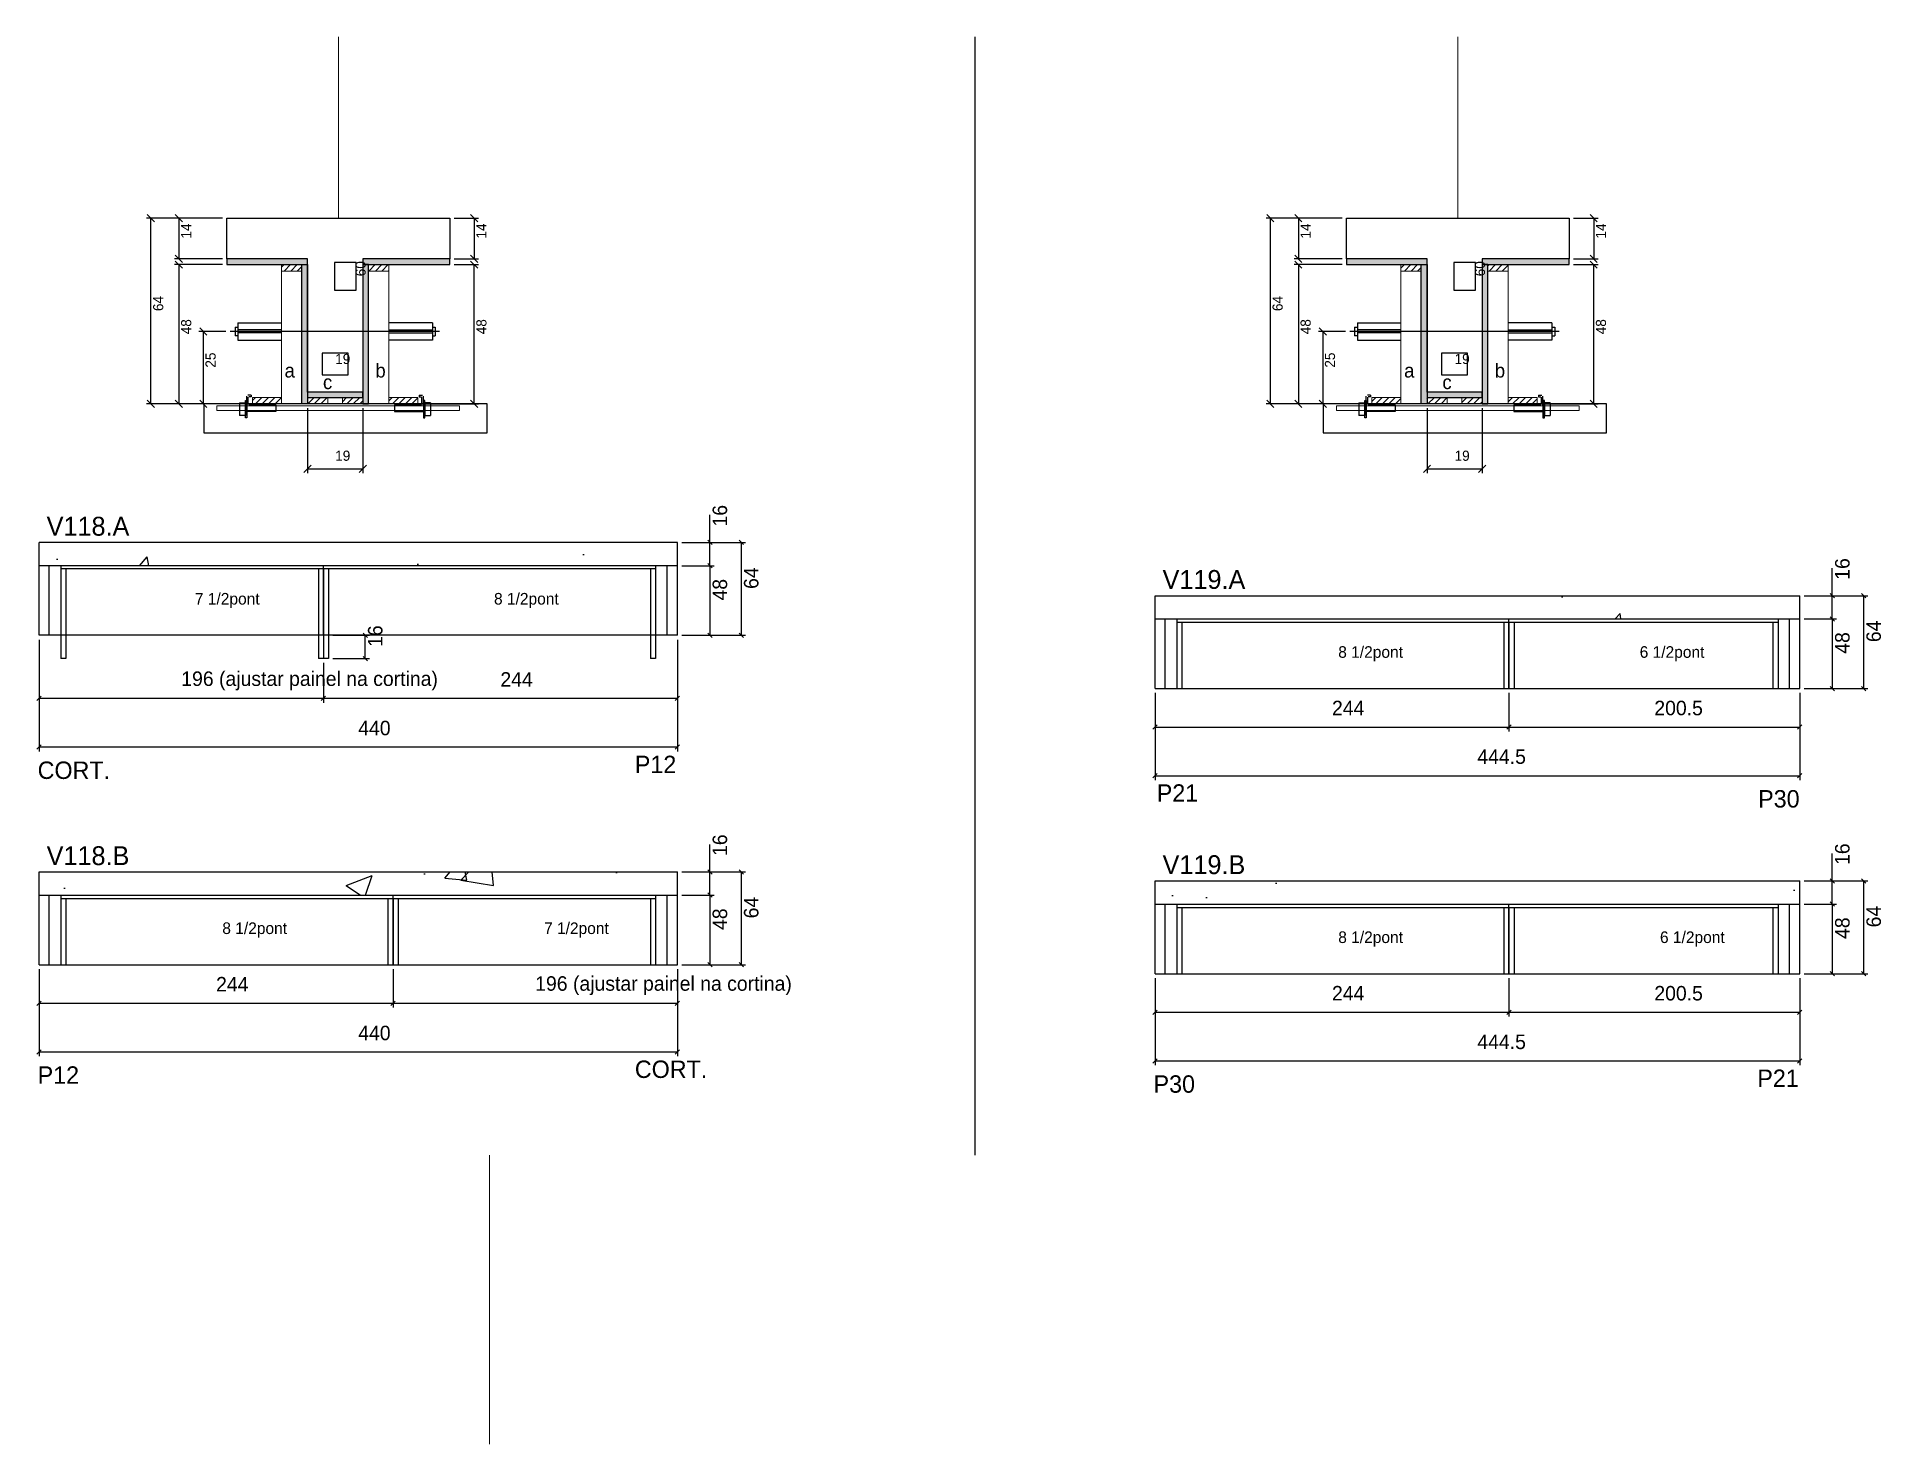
# Model space of a CAD drawing. Header units: metres. Extents: x 4868 to 6140, y 12506 to 13476.
import ezdxf

# ---------------------------------------------------------------- set-up
doc = ezdxf.new("R2010")
doc.units = ezdxf.units.M
for name, color, linetype in [('5', 7, 'Continuous'), ('barrote', 7, 'Continuous'), ('CONCRETO', 7, 'Continuous'), ('COTA', 7, 'Continuous'), ('Cota Seção (2x)', 7, 'Continuous'), ('detalhes', 7, 'Continuous'), ('Hachura', 7, 'Continuous'), ('Madeira', 7, 'Continuous'), ('Painéis', 7, 'Continuous'), ('presilha', 7, 'Continuous'), ('SARR_2.2x7', 7, 'Continuous'), ('SARR_3.5x7', 7, 'Continuous'), ('SARRAFO DE PRESSAO', 7, 'Continuous'), ('SCO-___-LAJ', 7, 'Continuous'), ('TENSOR', 7, 'Continuous'), ('texto', 7, 'Continuous'), ('Texto Seção', 7, 'Continuous')]:
    doc.layers.add(name, color=color, linetype=linetype)

msp = doc.modelspace()

# ---------------------------------------------------------------- hatches: boundary and pattern name
at = {"layer": 'COTA'}
h = msp.add_hatch(dxfattribs=at)
h.set_pattern_fill('AR-CONC')
h.paths.add_polyline_path([(5310, 13127.2), (5310, 13111.2), (4870, 13111.2), (4870, 13127.2), (5310, 13127.2)])
h = msp.add_hatch(dxfattribs=at)
h.set_pattern_fill('AR-CONC')
h.paths.add_polyline_path([(6083.8, 13090.5), (6083.8, 13074.5), (5639.3, 13074.5), (5639.3, 13090.5), (6083.8, 13090.5)])
h = msp.add_hatch(dxfattribs=at)
h.set_pattern_fill('AR-CONC')
h.paths.add_polyline_path([(4870, 12900.1), (4870, 12884.1), (5310, 12884.1), (5310, 12900.1), (4870, 12900.1)])
h = msp.add_hatch(dxfattribs=at)
h.set_pattern_fill('AR-CONC')
h.paths.add_polyline_path([(6083.8, 12877.9), (6083.8, 12893.9), (5639.3, 12893.9), (5639.3, 12877.9), (6083.8, 12877.9)])
at = {"layer": 'Hachura'}
h = msp.add_hatch(color=7, dxfattribs=at)
h.dxf.hatch_style = 1
h.paths.add_polyline_path([(5055.1, 13318.7), (5055.1, 13322.7), (4999.5, 13322.7), (4999.5, 13318.7), (5055.1, 13318.7)])
h = msp.add_hatch(dxfattribs=at)
h.set_pattern_fill('ANSI31')
h.paths.add_polyline_path([(5051.1, 13314.3), (5051.1, 13318.7), (5037.1, 13318.7), (5037.1, 13314.3), (5051.1, 13314.3)])
h = msp.add_hatch(color=7, dxfattribs=at)
h.dxf.hatch_style = 1
h.paths.add_polyline_path([(5051.1, 13322.7), (5055.1, 13322.7), (5055.1, 13222.7), (5051.1, 13222.7), (5051.1, 13322.7)])
h = msp.add_hatch(color=7, dxfattribs=at)
h.dxf.hatch_style = 1
h.paths.add_polyline_path([(5097.1, 13322.7), (5093.1, 13322.7), (5093.1, 13222.7), (5097.1, 13222.7), (5097.1, 13322.7)])
h = msp.add_hatch(color=7, dxfattribs=at)
h.dxf.hatch_style = 1
h.paths.add_polyline_path([(5153.1, 13318.7), (5153.1, 13322.7), (5093.1, 13322.7), (5093.1, 13318.7), (5153.1, 13318.7)])
h = msp.add_hatch(dxfattribs=at)
h.set_pattern_fill('ANSI31')
h.paths.add_polyline_path([(5097.1, 13314.3), (5097.1, 13318.7), (5111.1, 13318.7), (5111.1, 13314.3), (5097.1, 13314.3)])
h = msp.add_hatch(color=7, dxfattribs=at)
h.dxf.hatch_style = 1
h.paths.add_polyline_path([(5826.8, 13318.7), (5826.8, 13322.7), (5771.2, 13322.7), (5771.2, 13318.7), (5826.8, 13318.7)])
h = msp.add_hatch(dxfattribs=at)
h.set_pattern_fill('ANSI31')
h.paths.add_polyline_path([(5822.8, 13314.3), (5822.8, 13318.7), (5808.8, 13318.7), (5808.8, 13314.3), (5822.8, 13314.3)])
h = msp.add_hatch(color=7, dxfattribs=at)
h.dxf.hatch_style = 1
h.paths.add_polyline_path([(5822.8, 13322.7), (5826.8, 13322.7), (5826.8, 13222.7), (5822.8, 13222.7), (5822.8, 13322.7)])
h = msp.add_hatch(color=7, dxfattribs=at)
h.dxf.hatch_style = 1
h.paths.add_polyline_path([(5868.8, 13322.7), (5864.8, 13322.7), (5864.8, 13222.7), (5868.8, 13222.7), (5868.8, 13322.7)])
h = msp.add_hatch(color=7, dxfattribs=at)
h.dxf.hatch_style = 1
h.paths.add_polyline_path([(5924.8, 13318.7), (5924.8, 13322.7), (5864.8, 13322.7), (5864.8, 13318.7), (5924.8, 13318.7)])
h = msp.add_hatch(dxfattribs=at)
h.set_pattern_fill('ANSI31')
h.paths.add_polyline_path([(5868.8, 13314.3), (5868.8, 13318.7), (5882.8, 13318.7), (5882.8, 13314.3), (5868.8, 13314.3)])
h = msp.add_hatch(dxfattribs=at)
h.set_pattern_fill('ANSI31')
h.paths.add_polyline_path([(5017.1, 13222.7), (5017.1, 13227.1), (5037.1, 13227.1), (5037.1, 13222.7), (5017.1, 13222.7)])
h = msp.add_hatch(color=7, dxfattribs=at)
h.dxf.hatch_style = 1
h.paths.add_polyline_path([(5093.1, 13227.1), (5093.1, 13230.7), (5055.1, 13230.7), (5055.1, 13227.1), (5093.1, 13227.1)])
h = msp.add_hatch(dxfattribs=at)
h.set_pattern_fill('ANSI31')
h.paths.add_polyline_path([(5055.1, 13222.7), (5055.1, 13227.1), (5069.1, 13227.1), (5069.1, 13222.7), (5055.1, 13222.7)])
h = msp.add_hatch(dxfattribs=at)
h.set_pattern_fill('ANSI31')
h.paths.add_polyline_path([(5093.1, 13222.7), (5093.1, 13227.1), (5079.1, 13227.1), (5079.1, 13222.7), (5093.1, 13222.7)])
h = msp.add_hatch(dxfattribs=at)
h.set_pattern_fill('ANSI31')
h.paths.add_polyline_path([(5131.1, 13222.7), (5131.1, 13227.1), (5111.1, 13227.1), (5111.1, 13222.7), (5131.1, 13222.7)])
h = msp.add_hatch(dxfattribs=at)
h.set_pattern_fill('ANSI31')
h.paths.add_polyline_path([(5788.8, 13222.7), (5788.8, 13227.1), (5808.8, 13227.1), (5808.8, 13222.7), (5788.8, 13222.7)])
h = msp.add_hatch(color=7, dxfattribs=at)
h.dxf.hatch_style = 1
h.paths.add_polyline_path([(5864.8, 13227.1), (5864.8, 13230.7), (5826.8, 13230.7), (5826.8, 13227.1), (5864.8, 13227.1)])
h = msp.add_hatch(dxfattribs=at)
h.set_pattern_fill('ANSI31')
h.paths.add_polyline_path([(5826.8, 13222.7), (5826.8, 13227.1), (5840.8, 13227.1), (5840.8, 13222.7), (5826.8, 13222.7)])
h = msp.add_hatch(dxfattribs=at)
h.set_pattern_fill('ANSI31')
h.paths.add_polyline_path([(5864.8, 13222.7), (5864.8, 13227.1), (5850.8, 13227.1), (5850.8, 13222.7), (5864.8, 13222.7)])
h = msp.add_hatch(dxfattribs=at)
h.set_pattern_fill('ANSI31')
h.paths.add_polyline_path([(5902.8, 13222.7), (5902.8, 13227.1), (5882.8, 13227.1), (5882.8, 13222.7), (5902.8, 13222.7)])

# ---------------------------------------------------------------- linework, layer by layer
at = {"color": 7, "lineweight": 25}
for p, q in [((5005.1, 13275.7), (5005.1, 13269.7)), ((5005.1, 13275.7), (5007.1, 13275.7)), ((5007.1, 13278.7), (5007.1, 13266.7)), ((5007.1, 13278.7), (5037.1, 13278.7)), ((5037.1, 13273.7), (5007.1, 13273.7)), ((5141.1, 13278.7), (5111.1, 13278.7)), ((5111.1, 13273.7), (5141.1, 13273.7)), ((5141.1, 13278.7), (5141.1, 13266.7)), ((5141.1, 13275.7), (5143.1, 13275.7)), ((5143.1, 13275.7), (5143.1, 13269.7)), ((5776.8, 13275.7), (5776.8, 13269.7)), ((5776.8, 13275.7), (5778.8, 13275.7)), ((5778.8, 13278.7), (5778.8, 13266.7)), ((5778.8, 13278.7), (5808.8, 13278.7)), ((5808.8, 13273.7), (5778.8, 13273.7)), ((5912.8, 13278.7), (5882.8, 13278.7)), ((5882.8, 13273.7), (5912.8, 13273.7)), ((5912.8, 13278.7), (5912.8, 13266.7)), ((5912.8, 13275.7), (5914.8, 13275.7)), ((5914.8, 13275.7), (5914.8, 13269.7)), ((5007.1, 13269.7), (5005.1, 13269.7)), ((5037.1, 13271.7), (5007.1, 13271.7)), ((5007.1, 13266.7), (5037.1, 13266.7)), ((5111.1, 13271.7), (5141.1, 13271.7)), ((5141.1, 13266.7), (5111.1, 13266.7)), ((5141.1, 13269.7), (5143.1, 13269.7)), ((5778.8, 13269.7), (5776.8, 13269.7)), ((5808.8, 13271.7), (5778.8, 13271.7)), ((5778.8, 13266.7), (5808.8, 13266.7)), ((5882.8, 13271.7), (5912.8, 13271.7)), ((5912.8, 13266.7), (5882.8, 13266.7)), ((5912.8, 13269.7), (5914.8, 13269.7))]:
    msp.add_line(p, q, dxfattribs=at)
at = {"layer": 'barrote', "color": 251, "lineweight": 25}
for points in [[(4983.6, 13202.7), (5178.8, 13202.7), (5178.8, 13222.7), (4983.6, 13222.7)], [(5755.3, 13202.7), (5950.5, 13202.7), (5950.5, 13222.7), (5755.3, 13222.7)]]:
    msp.add_lwpolyline(points, close=True, dxfattribs=at)
at = {"layer": 'CONCRETO', "color": 251, "lineweight": 25}
for points in [[(4999.5, 13322.7), (4999.5, 13350.7), (5153.1, 13350.7), (5153.1, 13322.7), (5093.1, 13322.7), (5093.1, 13230.7), (5055.1, 13230.7), (5055.1, 13322.7)], [(5771.2, 13322.7), (5771.2, 13350.7), (5924.8, 13350.7), (5924.8, 13322.7), (5864.8, 13322.7), (5864.8, 13230.7), (5826.8, 13230.7), (5826.8, 13322.7)]]:
    msp.add_lwpolyline(points, close=True, dxfattribs=at)
at = {"layer": 'COTA', "color": 241, "lineweight": 25}
for p, q in [((5515, 13475.7), (5515, 12704.9)), ((5310, 13127.2), (4870, 13127.2)), ((4870, 13111.2), (4870, 13127.2)), ((5310, 13111.2), (5310, 13127.2)), ((5639.3, 13090.5), (6083.8, 13090.5)), ((5639.3, 13074.5), (5639.3, 13090.5)), ((6083.8, 13074.5), (6083.8, 13090.5)), ((4870, 12900.1), (5310, 12900.1)), ((4870, 12884.1), (4870, 12900.1)), ((5310, 12884.1), (5310, 12900.1)), ((5639.3, 12893.9), (6083.8, 12893.9)), ((5639.3, 12877.9), (5639.3, 12893.9)), ((6083.8, 12877.9), (6083.8, 12893.9))]:
    msp.add_line(p, q, dxfattribs=at)
at = {"layer": 'COTA', "color": 4, "lineweight": 25}
for p, q in [((4996.5, 13350.7), (4944.1, 13350.7)), ((4947.1, 13222.7), (4947.1, 13350.7)), ((4996.5, 13350.7), (4963.4, 13350.7)), ((4966.4, 13350.7), (4966.4, 13322.7)), ((5156.1, 13350.7), (5172.9, 13350.7)), ((5169.9, 13350.7), (5169.9, 13322.7)), ((5768.2, 13350.7), (5715.8, 13350.7)), ((5718.8, 13222.7), (5718.8, 13350.7)), ((5768.2, 13350.7), (5735.1, 13350.7)), ((5738.1, 13350.7), (5738.1, 13322.7)), ((5927.8, 13350.7), (5944.7, 13350.7)), ((5941.7, 13350.7), (5941.7, 13322.7)), ((4996.5, 13322.7), (4963.4, 13322.7)), ((4996.5, 13318.7), (4963.4, 13318.7)), ((4966.4, 13318.7), (4966.4, 13222.7)), ((5156.1, 13322.7), (5172.9, 13322.7)), ((5156.1, 13318.7), (5172.9, 13318.7)), ((5169.9, 13222.7), (5169.9, 13318.7)), ((5768.2, 13322.7), (5735.1, 13322.7)), ((5768.2, 13318.7), (5735.1, 13318.7)), ((5738.1, 13318.7), (5738.1, 13222.7)), ((5927.8, 13322.7), (5944.7, 13322.7)), ((5927.8, 13318.7), (5944.7, 13318.7)), ((5941.7, 13222.7), (5941.7, 13318.7)), ((4998.8, 13272.7), (4980.2, 13272.7)), ((4983.2, 13272.7), (4983.2, 13222.7)), ((5770.5, 13272.7), (5751.9, 13272.7)), ((5754.9, 13272.7), (5754.9, 13222.7)), ((5018.5, 13222.7), (4944.1, 13222.7)), ((5018.5, 13222.7), (4963.4, 13222.7)), ((4998.8, 13222.7), (4980.2, 13222.7)), ((5129.7, 13222.7), (5172.9, 13222.7)), ((5790.2, 13222.7), (5715.8, 13222.7)), ((5790.2, 13222.7), (5735.1, 13222.7)), ((5770.5, 13222.7), (5751.9, 13222.7)), ((5901.4, 13222.7), (5944.7, 13222.7)), ((5055.1, 13219.7), (5055.1, 13175)), ((5093.1, 13219.7), (5093.1, 13175)), ((5826.8, 13219.7), (5826.8, 13175)), ((5864.8, 13219.7), (5864.8, 13175)), ((5055.1, 13178), (5093.1, 13178)), ((5826.8, 13178), (5864.8, 13178)), ((5332.4, 13127.2), (5332.4, 13146.2)), ((5313, 13127.2), (5335.4, 13127.2)), ((5313, 13127.2), (5357, 13127.2)), ((5332.4, 13111.2), (5332.4, 13127.2)), ((5354, 13127.2), (5354, 13063.2)), ((5313, 13111.2), (5335.4, 13111.2)), ((5313, 13111.2), (5335.4, 13111.2)), ((5332.4, 13111.2), (5332.4, 13063.2)), ((6106.2, 13090.5), (6106.2, 13109.5)), ((6086.8, 13090.5), (6109.2, 13090.5)), ((6086.8, 13090.5), (6130.8, 13090.5)), ((6106.2, 13074.5), (6106.2, 13090.5)), ((6127.8, 13090.5), (6127.8, 13026.5)), ((6086.8, 13074.5), (6109.2, 13074.5)), ((6086.8, 13074.5), (6109.2, 13074.5)), ((6106.2, 13074.5), (6106.2, 13026.5)), ((4870, 13060.2), (4870, 13016.7)), ((4870, 13060.2), (4870, 12983.2)), ((5072.5, 13063.2), (5097.8, 13063.2)), ((5094.8, 13047.2), (5094.8, 13063.2)), ((5310, 13060.2), (5310, 13016.7)), ((5310, 13060.2), (5310, 12983.2)), ((5313, 13063.2), (5335.4, 13063.2)), ((5313, 13063.2), (5357, 13063.2)), ((5072.5, 13047.2), (5097.8, 13047.2)), ((5066, 13044.2), (5066, 13016.7)), ((5066, 13044.2), (5066, 13016.7)), ((5066, 13019.7), (4870, 13019.7)), ((5310, 13019.7), (5066, 13019.7)), ((5639.3, 13023.5), (5639.3, 12997)), ((5639.3, 13023.5), (5639.3, 12963.4)), ((5883.3, 13023.5), (5883.3, 12997)), ((5883.3, 13023.5), (5883.3, 12997)), ((6083.8, 13023.5), (6083.8, 12997)), ((6083.8, 13023.5), (6083.8, 12963.4)), ((6086.8, 13026.5), (6109.2, 13026.5)), ((6086.8, 13026.5), (6130.8, 13026.5)), ((5639.3, 13000), (5883.3, 13000)), ((5883.3, 13000), (6083.8, 13000)), ((5310, 12986.2), (4870, 12986.2)), ((5639.3, 12966.4), (6083.8, 12966.4)), ((5332.4, 12900.1), (5332.4, 12919.1)), ((6106.2, 12893.9), (6106.2, 12912.9)), ((5313, 12900.1), (5335.4, 12900.1)), ((5313, 12900.1), (5357, 12900.1)), ((5332.4, 12884.1), (5332.4, 12900.1)), ((5354, 12900.1), (5354, 12836.1)), ((6086.8, 12893.9), (6109.2, 12893.9)), ((6086.8, 12893.9), (6130.8, 12893.9)), ((6106.2, 12877.9), (6106.2, 12893.9)), ((6127.8, 12893.9), (6127.8, 12829.9)), ((5313, 12884.1), (5335.4, 12884.1)), ((5313, 12884.1), (5335.4, 12884.1)), ((5332.4, 12884.1), (5332.4, 12836.1)), ((6086.8, 12877.9), (6109.2, 12877.9)), ((6086.8, 12877.9), (6109.2, 12877.9)), ((6106.2, 12877.9), (6106.2, 12829.9)), ((4870, 12833.1), (4870, 12806.6)), ((4870, 12833.1), (4870, 12773)), ((5114, 12833.1), (5114, 12806.6)), ((5114, 12833.1), (5114, 12806.6)), ((5310, 12833.1), (5310, 12806.6)), ((5310, 12833.1), (5310, 12773)), ((5313, 12836.1), (5335.4, 12836.1)), ((5313, 12836.1), (5357, 12836.1)), ((6086.8, 12829.9), (6109.2, 12829.9)), ((6086.8, 12829.9), (6130.8, 12829.9)), ((5639.3, 12826.9), (5639.3, 12800.4)), ((5639.3, 12826.9), (5639.3, 12766.8)), ((5883.3, 12826.9), (5883.3, 12800.4)), ((5883.3, 12826.9), (5883.3, 12800.4)), ((6083.8, 12826.9), (6083.8, 12800.4)), ((6083.8, 12826.9), (6083.8, 12766.8)), ((4870, 12809.6), (5114, 12809.6)), ((5114, 12809.6), (5310, 12809.6)), ((5639.3, 12803.4), (5883.3, 12803.4)), ((5883.3, 12803.4), (6083.8, 12803.4)), ((4870, 12776), (5310, 12776)), ((5639.3, 12769.8), (6083.8, 12769.8))]:
    msp.add_line(p, q, dxfattribs=at)
at = {"layer": 'COTA', "color": 0, "lineweight": 25}
for p, q in [((5333.9, 13125.7), (5330.9, 13128.7)), ((5355.5, 13125.7), (5352.5, 13128.7)), ((5333.9, 13109.7), (5330.9, 13112.7)), ((5330.9, 13112.7), (5333.9, 13109.7)), ((6107.7, 13089), (6104.7, 13092)), ((6129.3, 13089), (6126.3, 13092)), ((6107.7, 13073), (6104.7, 13076)), ((6104.7, 13076), (6107.7, 13073)), ((5096.3, 13061.7), (5093.3, 13064.7)), ((5330.9, 13064.7), (5333.9, 13061.7)), ((5352.5, 13064.7), (5355.5, 13061.7)), ((5093.3, 13048.7), (5096.3, 13045.7)), ((4871.5, 13021.2), (4868.5, 13018.2)), ((5067.5, 13021.2), (5064.5, 13018.2)), ((5064.5, 13018.2), (5067.5, 13021.2)), ((5308.5, 13018.2), (5311.5, 13021.2)), ((6104.7, 13028), (6107.7, 13025)), ((6126.3, 13028), (6129.3, 13025)), ((5640.8, 13001.5), (5637.8, 12998.5)), ((5881.8, 12998.5), (5884.8, 13001.5)), ((5884.8, 13001.5), (5881.8, 12998.5)), ((6082.3, 12998.5), (6085.3, 13001.5)), ((4871.5, 12987.7), (4868.5, 12984.7)), ((5308.5, 12984.7), (5311.5, 12987.7)), ((5640.8, 12967.9), (5637.8, 12964.9)), ((6082.3, 12964.9), (6085.3, 12967.9)), ((5333.9, 12898.6), (5330.9, 12901.6)), ((5355.5, 12898.6), (5352.5, 12901.6)), ((6107.7, 12892.4), (6104.7, 12895.4)), ((6129.3, 12892.4), (6126.3, 12895.4)), ((5333.9, 12882.6), (5330.9, 12885.6)), ((5330.9, 12885.6), (5333.9, 12882.6)), ((6107.7, 12876.4), (6104.7, 12879.4)), ((6104.7, 12879.4), (6107.7, 12876.4)), ((5330.9, 12837.6), (5333.9, 12834.6)), ((5352.5, 12837.6), (5355.5, 12834.6)), ((6104.7, 12831.4), (6107.7, 12828.4)), ((6126.3, 12831.4), (6129.3, 12828.4)), ((4871.5, 12811.1), (4868.5, 12808.1)), ((5112.5, 12808.1), (5115.5, 12811.1)), ((5115.5, 12811.1), (5112.5, 12808.1)), ((5308.5, 12808.1), (5311.5, 12811.1)), ((5640.8, 12804.9), (5637.8, 12801.9)), ((5881.8, 12801.9), (5884.8, 12804.9)), ((5884.8, 12804.9), (5881.8, 12801.9)), ((6082.3, 12801.9), (6085.3, 12804.9)), ((4871.5, 12777.5), (4868.5, 12774.5)), ((5308.5, 12774.5), (5311.5, 12777.5)), ((5640.8, 12771.3), (5637.8, 12768.3)), ((6082.3, 12768.3), (6085.3, 12771.3))]:
    msp.add_line(p, q, dxfattribs=at)
for points in [[(4949.6, 13348.2), (4944.6, 13353.2)], [(4968.9, 13348.2), (4963.9, 13353.2)], [(5172.4, 13348.2), (5167.4, 13353.2)], [(5721.3, 13348.2), (5716.3, 13353.2)], [(5740.6, 13348.2), (5735.6, 13353.2)], [(5944.2, 13348.2), (5939.2, 13353.2)], [(4963.9, 13325.2), (4968.9, 13320.2)], [(5167.4, 13325.2), (5172.4, 13320.2)], [(5735.6, 13325.2), (5740.6, 13320.2)], [(5939.2, 13325.2), (5944.2, 13320.2)], [(4968.9, 13316.2), (4963.9, 13321.2)], [(5172.4, 13316.2), (5167.4, 13321.2)], [(5740.6, 13316.2), (5735.6, 13321.2)], [(5944.2, 13316.2), (5939.2, 13321.2)], [(4985.7, 13270.2), (4980.7, 13275.2)], [(5757.4, 13270.2), (5752.4, 13275.2)], [(4944.6, 13225.2), (4949.6, 13220.2)], [(4963.9, 13225.2), (4968.9, 13220.2)], [(4980.7, 13225.2), (4985.7, 13220.2)], [(5167.4, 13225.2), (5172.4, 13220.2)], [(5716.3, 13225.2), (5721.3, 13220.2)], [(5735.6, 13225.2), (5740.6, 13220.2)], [(5752.4, 13225.2), (5757.4, 13220.2)], [(5939.2, 13225.2), (5944.2, 13220.2)], [(5057.6, 13180.5), (5052.6, 13175.5)], [(5090.6, 13175.5), (5095.6, 13180.5)], [(5829.3, 13180.5), (5824.3, 13175.5)], [(5862.3, 13175.5), (5867.3, 13180.5)]]:
    msp.add_lwpolyline(points, dxfattribs=at)
at = {"layer": 'Cota Seção (2x)', "color": 180, "lineweight": 25}
for p, q in [((5088.6, 13320.2), (5073.6, 13320.2)), ((5073.6, 13320.2), (5073.6, 13301.2)), ((5088.6, 13301.2), (5088.6, 13320.2)), ((5860.3, 13320.2), (5845.3, 13320.2)), ((5845.3, 13320.2), (5845.3, 13301.2)), ((5860.3, 13301.2), (5860.3, 13320.2)), ((5073.6, 13301.2), (5088.6, 13301.2)), ((5845.3, 13301.2), (5860.3, 13301.2)), ((5083.1, 13257.7), (5065.1, 13257.7)), ((5065.1, 13257.7), (5065.1, 13242.7)), ((5083.1, 13242.7), (5083.1, 13257.7)), ((5854.8, 13257.7), (5836.8, 13257.7)), ((5836.8, 13257.7), (5836.8, 13242.7)), ((5854.8, 13242.7), (5854.8, 13257.7)), ((5065.1, 13242.7), (5083.1, 13242.7)), ((5836.8, 13242.7), (5854.8, 13242.7))]:
    msp.add_line(p, q, dxfattribs=at)
at = {"layer": 'Madeira', "color": 126, "lineweight": 18}
for points in [[(5051.1, 13314.3), (5051.1, 13318.7), (5037.1, 13318.7), (5037.1, 13314.3)], [(5051.1, 13318.7), (5037.1, 13318.7), (5037.1, 13222.7), (5051.1, 13222.7)], [(5097.1, 13314.3), (5097.1, 13318.7), (5111.1, 13318.7), (5111.1, 13314.3)], [(5097.1, 13318.7), (5111.1, 13318.7), (5111.1, 13222.7), (5097.1, 13222.7)], [(5822.8, 13314.3), (5822.8, 13318.7), (5808.8, 13318.7), (5808.8, 13314.3)], [(5822.8, 13318.7), (5808.8, 13318.7), (5808.8, 13222.7), (5822.8, 13222.7)], [(5868.8, 13314.3), (5868.8, 13318.7), (5882.8, 13318.7), (5882.8, 13314.3)], [(5868.8, 13318.7), (5882.8, 13318.7), (5882.8, 13222.7), (5868.8, 13222.7)], [(5017.1, 13222.7), (5017.1, 13227.1), (5037.1, 13227.1), (5037.1, 13222.7)], [(5055.1, 13222.7), (5055.1, 13227.1), (5069.1, 13227.1), (5069.1, 13222.7)], [(5093.1, 13222.7), (5093.1, 13227.1), (5079.1, 13227.1), (5079.1, 13222.7)], [(5131.1, 13222.7), (5131.1, 13227.1), (5111.1, 13227.1), (5111.1, 13222.7)], [(5788.8, 13222.7), (5788.8, 13227.1), (5808.8, 13227.1), (5808.8, 13222.7)], [(5826.8, 13222.7), (5826.8, 13227.1), (5840.8, 13227.1), (5840.8, 13222.7)], [(5864.8, 13222.7), (5864.8, 13227.1), (5850.8, 13227.1), (5850.8, 13222.7)], [(5902.8, 13222.7), (5902.8, 13227.1), (5882.8, 13227.1), (5882.8, 13222.7)]]:
    msp.add_lwpolyline(points, close=True, dxfattribs=at)
at = {"layer": 'Painéis', "color": 200, "lineweight": 25}
for p, q in [((5310, 13111.2), (4870, 13111.2)), ((4870, 13063.2), (4870, 13111.2)), ((5066, 13063.2), (5066, 13111.2)), ((5310, 13063.2), (5310, 13111.2)), ((5639.3, 13074.5), (6083.8, 13074.5)), ((5639.3, 13026.5), (5639.3, 13074.5)), ((5883.3, 13026.5), (5883.3, 13074.5)), ((6083.8, 13026.5), (6083.8, 13074.5)), ((5310, 13063.2), (4870, 13063.2)), ((5639.3, 13026.5), (6083.8, 13026.5)), ((4870, 12884.1), (5310, 12884.1)), ((4870, 12836.1), (4870, 12884.1)), ((5114, 12836.1), (5114, 12884.1)), ((5310, 12836.1), (5310, 12884.1)), ((5639.3, 12877.9), (6083.8, 12877.9)), ((5639.3, 12829.9), (5639.3, 12877.9)), ((5883.3, 12829.9), (5883.3, 12877.9)), ((6083.8, 12829.9), (6083.8, 12877.9)), ((4870, 12836.1), (5310, 12836.1)), ((5639.3, 12829.9), (6083.8, 12829.9))]:
    msp.add_line(p, q, dxfattribs=at)
for points in [[(5055.1, 13318.7), (5055.1, 13322.7), (4999.5, 13322.7), (4999.5, 13318.7)], [(5051.1, 13318.7), (5055.1, 13318.7), (5055.1, 13222.7), (5051.1, 13222.7)], [(5153.1, 13318.7), (5153.1, 13322.7), (5093.1, 13322.7), (5093.1, 13318.7)], [(5097.1, 13318.7), (5093.1, 13318.7), (5093.1, 13222.7), (5097.1, 13222.7)], [(5826.8, 13318.7), (5826.8, 13322.7), (5771.2, 13322.7), (5771.2, 13318.7)], [(5822.8, 13318.7), (5826.8, 13318.7), (5826.8, 13222.7), (5822.8, 13222.7)], [(5924.8, 13318.7), (5924.8, 13322.7), (5864.8, 13322.7), (5864.8, 13318.7)], [(5868.8, 13318.7), (5864.8, 13318.7), (5864.8, 13222.7), (5868.8, 13222.7)], [(5093.1, 13227.1), (5093.1, 13230.7), (5055.1, 13230.7), (5055.1, 13227.1)], [(5864.8, 13227.1), (5864.8, 13230.7), (5826.8, 13230.7), (5826.8, 13227.1)]]:
    msp.add_lwpolyline(points, close=True, dxfattribs=at)
at = {"layer": 'presilha', "color": 1, "lineweight": 25}
for p, q in [((5008.2, 13223.4), (5012.2, 13223.4)), ((5008.2, 13223.4), (5008.2, 13214.7)), ((5012.2, 13225.1), (5013.2, 13225.1)), ((5012.2, 13213.1), (5012.2, 13225.1)), ((5012.2, 13223.4), (5012.2, 13214.7)), ((5013.2, 13221.8), (5013.2, 13228)), ((5013.2, 13225.1), (5013.2, 13213.1)), ((5016.2, 13228.7), (5014, 13228.7)), ((5014.2, 13222.4), (5014.2, 13227.4)), ((5016.2, 13227.7), (5014.6, 13227.7)), ((5016.2, 13228.7), (5016.2, 13227.7)), ((5131.9, 13228.7), (5131.9, 13227.7)), ((5131.9, 13228.7), (5134.2, 13228.7)), ((5131.9, 13227.7), (5133.6, 13227.7)), ((5133.9, 13222.4), (5133.9, 13227.4)), ((5134.9, 13221.8), (5134.9, 13228)), ((5135.9, 13225.1), (5134.9, 13225.1)), ((5134.9, 13225.1), (5134.9, 13213.1)), ((5135.9, 13213.1), (5135.9, 13225.1)), ((5139.9, 13223.4), (5135.9, 13223.4)), ((5135.9, 13223.4), (5135.9, 13214.7)), ((5139.9, 13223.4), (5139.9, 13214.7)), ((5779.9, 13223.4), (5783.9, 13223.4)), ((5779.9, 13223.4), (5779.9, 13214.7)), ((5783.9, 13225.1), (5784.9, 13225.1)), ((5783.9, 13213.1), (5783.9, 13225.1)), ((5783.9, 13223.4), (5783.9, 13214.7)), ((5784.9, 13221.8), (5784.9, 13228)), ((5784.9, 13225.1), (5784.9, 13213.1)), ((5787.9, 13228.7), (5785.7, 13228.7)), ((5785.9, 13222.4), (5785.9, 13227.4)), ((5787.9, 13227.7), (5786.3, 13227.7)), ((5787.9, 13228.7), (5787.9, 13227.7)), ((5903.7, 13228.7), (5903.7, 13227.7)), ((5903.7, 13228.7), (5905.9, 13228.7)), ((5903.7, 13227.7), (5905.3, 13227.7)), ((5905.7, 13222.4), (5905.7, 13227.4)), ((5906.7, 13221.8), (5906.7, 13228)), ((5907.7, 13225.1), (5906.7, 13225.1)), ((5906.7, 13225.1), (5906.7, 13213.1)), ((5907.7, 13213.1), (5907.7, 13225.1)), ((5911.7, 13223.4), (5907.7, 13223.4)), ((5907.7, 13223.4), (5907.7, 13214.7)), ((5911.7, 13223.4), (5911.7, 13214.7)), ((5012.2, 13214.7), (5008.2, 13214.7)), ((5013.2, 13213.1), (5012.2, 13213.1)), ((5033.2, 13217.5), (5013.2, 13217.5)), ((5033.2, 13222.1), (5014.6, 13222.1)), ((5033.2, 13222.1), (5033.2, 13217.5)), ((5114.9, 13222.1), (5114.9, 13217.5)), ((5114.9, 13222.1), (5133.6, 13222.1)), ((5114.9, 13217.5), (5134.9, 13217.5)), ((5134.9, 13213.1), (5135.9, 13213.1)), ((5135.9, 13214.7), (5139.9, 13214.7)), ((5783.9, 13214.7), (5779.9, 13214.7)), ((5784.9, 13213.1), (5783.9, 13213.1)), ((5804.9, 13217.5), (5784.9, 13217.5)), ((5804.9, 13222.1), (5786.3, 13222.1)), ((5804.9, 13222.1), (5804.9, 13217.5)), ((5886.7, 13222.1), (5886.7, 13217.5)), ((5886.7, 13222.1), (5905.3, 13222.1)), ((5886.7, 13217.5), (5906.7, 13217.5)), ((5906.7, 13213.1), (5907.7, 13213.1)), ((5907.7, 13214.7), (5911.7, 13214.7))]:
    msp.add_line(p, q, dxfattribs=at)
at = {"layer": 'SARR_2.2x7', "color": 40, "lineweight": 25}
for p, q in [((4877, 13063.2), (4877, 13111.2)), ((5066, 13109), (4885, 13109)), ((5295, 13109), (5066, 13109)), ((5303, 13063.2), (5303, 13111.2)), ((5646.3, 13026.5), (5646.3, 13074.5)), ((5654.3, 13072.3), (5883.3, 13072.3)), ((5883.3, 13072.3), (6068.8, 13072.3)), ((6076.8, 13026.5), (6076.8, 13074.5)), ((4877, 12836.1), (4877, 12884.1)), ((4885, 12881.9), (5114, 12881.9)), ((5114, 12881.9), (5295, 12881.9)), ((5303, 12836.1), (5303, 12884.1)), ((5646.3, 12829.9), (5646.3, 12877.9)), ((5654.3, 12875.7), (5883.3, 12875.7)), ((5883.3, 12875.7), (6068.8, 12875.7)), ((6076.8, 12829.9), (6076.8, 12877.9))]:
    msp.add_line(p, q, dxfattribs=at)
at = {"layer": 'SARR_3.5x7', "color": 81, "lineweight": 25}
for p, q in [((4885, 13111.2), (4885, 13047.2)), ((4888.5, 13109), (4888.5, 13047.2)), ((5062.5, 13109), (5062.5, 13047.2)), ((5066, 13109), (5066, 13047.2)), ((5069.5, 13109), (5069.5, 13047.2)), ((5291.5, 13109), (5291.5, 13047.2)), ((5295, 13111.2), (5295, 13047.2)), ((5654.3, 13074.5), (5654.3, 13026.5)), ((5657.8, 13072.3), (5657.8, 13026.5)), ((5879.8, 13072.3), (5879.8, 13026.5)), ((5883.3, 13072.3), (5883.3, 13026.5)), ((5886.8, 13072.3), (5886.8, 13026.5)), ((6065.3, 13072.3), (6065.3, 13026.5)), ((6068.8, 13074.5), (6068.8, 13026.5)), ((4888.5, 13047.2), (4885, 13047.2)), ((5066, 13047.2), (5062.5, 13047.2)), ((5069.5, 13047.2), (5066, 13047.2)), ((5295, 13047.2), (5291.5, 13047.2)), ((5654.3, 13026.5), (5657.8, 13026.5)), ((5879.8, 13026.5), (5883.3, 13026.5)), ((5883.3, 13026.5), (5886.8, 13026.5)), ((6065.3, 13026.5), (6068.8, 13026.5)), ((4885, 12884.1), (4885, 12836.1)), ((4888.5, 12881.9), (4888.5, 12836.1)), ((5110.5, 12881.9), (5110.5, 12836.1)), ((5114, 12881.9), (5114, 12836.1)), ((5117.5, 12881.9), (5117.5, 12836.1)), ((5291.5, 12881.9), (5291.5, 12836.1)), ((5295, 12884.1), (5295, 12836.1)), ((5654.3, 12877.9), (5654.3, 12829.9)), ((5657.8, 12875.7), (5657.8, 12829.9)), ((5879.8, 12875.7), (5879.8, 12829.9)), ((5883.3, 12875.7), (5883.3, 12829.9)), ((5886.8, 12875.7), (5886.8, 12829.9)), ((6065.3, 12875.7), (6065.3, 12829.9)), ((6068.8, 12877.9), (6068.8, 12829.9)), ((4885, 12836.1), (4888.5, 12836.1)), ((5110.5, 12836.1), (5114, 12836.1)), ((5114, 12836.1), (5117.5, 12836.1)), ((5291.5, 12836.1), (5295, 12836.1)), ((5654.3, 12829.9), (5657.8, 12829.9)), ((5879.8, 12829.9), (5883.3, 12829.9)), ((5883.3, 12829.9), (5886.8, 12829.9)), ((6065.3, 12829.9), (6068.8, 12829.9))]:
    msp.add_line(p, q, dxfattribs=at)
at = {"layer": 'SARRAFO DE PRESSAO', "color": 30, "lineweight": 9}
msp.add_line((5180.6, 12505.7), (5180.6, 12704.9), dxfattribs=at)
at = {"layer": 'SCO-___-LAJ', "color": 1, "lineweight": 0}
for points in [[(4992.6, 13221.4), (5159.9, 13221.4), (5159.9, 13218.2), (4992.6, 13218.2)], [(5764.4, 13221.4), (5931.7, 13221.4), (5931.7, 13218.2), (5764.4, 13218.2)]]:
    msp.add_lwpolyline(points, close=True, dxfattribs=at)
at = {"layer": 'TENSOR', "color": 3, "lineweight": 25}
for p, q in [((5146.1, 13272.7), (5001.8, 13272.7)), ((5917.8, 13272.7), (5773.5, 13272.7))]:
    msp.add_line(p, q, dxfattribs=at)
at = {"layer": 'Texto Seção', "color": 252, "lineweight": 15}
for p, q in [((5076.3, 13350.7), (5076.3, 13475.7)), ((5848, 13350.7), (5848, 13475.7))]:
    msp.add_line(p, q, dxfattribs=at)

# ---------------------------------------------------------------- texts
at = {"layer": '5', "color": 5, "lineweight": 25}
for s, rotation, p in [('CORT.', 360, (4869, 12964.2)), ('P12', 0, (5280.7, 12968.2)), ('P21', 360, (5640.5, 12948.5)), ('P30', 0, (6055.1, 12944.5)), ('P12', 360, (4869, 12754.1)), ('CORT.', 0, (5280.7, 12758.1)), ('P30', 360, (5638.3, 12747.9)), ('P21', 0, (6054.5, 12751.9))]:
    msp.add_text(s, height=12, rotation=rotation, dxfattribs=at).set_placement(p)
at = {"layer": 'COTA', "color": 1, "lineweight": 25}
for s, p in [('14', (4974.9, 13336.7)), ('14', (5178.4, 13336.7)), ('14', (5746.6, 13336.7)), ('14', (5950.2, 13336.7)), ('64', (4955.6, 13286.7)), ('64', (5727.3, 13286.7)), ('48', (4974.9, 13270.7)), ('48', (5178.4, 13270.7)), ('48', (5746.6, 13270.7)), ('48', (5950.2, 13270.7)), ('25', (4991.7, 13247.7)), ('25', (5763.4, 13247.7))]:
    msp.add_text(s, height=7, rotation=90, dxfattribs=at).set_placement(p)
for p in [(5074.1, 13183.5), (5845.8, 13183.5)]:
    msp.add_text('19', height=7, dxfattribs=at).set_placement(p)
at = {"layer": 'COTA', "color": 240, "lineweight": 25}
for s, p in [('16', (5344.3, 13138.2)), ('64', (5365.9, 13095.2)), ('16', (6118.1, 13101.5)), ('48', (5344.3, 13087.2)), ('64', (6139.7, 13058.5)), ('16', (5106.7, 13055.2)), ('48', (6118.1, 13050.5)), ('16', (5344.3, 12911.1)), ('16', (6118.1, 12904.9)), ('64', (5365.9, 12868.1)), ('48', (5344.3, 12860.1)), ('48', (6118.1, 12853.9)), ('64', (6139.7, 12861.9))]:
    msp.add_text(s, height=10, rotation=90, dxfattribs=at).set_placement(p)
for s, p in [('196 (ajustar painel na cortina)', (4968, 13028.3)), ('244', (5188, 13027.8)), ('244', (5761.3, 13008.1)), ('200.5', (5983.5, 13008.1)), ('440', (5090, 12994.3)), ('444.5', (5861.5, 12974.6)), ('196 (ajustar painel na cortina)', (5212, 12818.2)), ('244', (4992, 12817.7)), ('244', (5761.3, 12811.5)), ('200.5', (5983.5, 12811.5)), ('440', (5090, 12784.1)), ('444.5', (5861.5, 12778))]:
    msp.add_text(s, height=10, dxfattribs=at).set_placement(p)
at = {"layer": 'Cota Seção (2x)', "color": 1, "lineweight": 25}
for p in [(5095.1, 13310.7), (5866.8, 13310.7)]:
    msp.add_text('60', height=7, rotation=90, dxfattribs=at).set_placement(p)
for p in [(5074.1, 13250.2), (5845.8, 13250.2)]:
    msp.add_text('19', height=7, dxfattribs=at).set_placement(p)
at = {"layer": 'detalhes', "color": 4, "lineweight": 25}
for s, p in [('a', (5039.2, 13240.9)), ('b', (5101.8, 13240.9)), ('a', (5811, 13240.9)), ('b', (5873.5, 13240.9)), ('c', (5065.7, 13232.9)), ('c', (5837.4, 13232.9))]:
    msp.add_text(s, height=9.6, dxfattribs=at).set_placement(p)
at = {"layer": 'texto', "color": 2, "lineweight": 25}
for s, p in [('7 1/2pont', (4977.4, 13084.4)), ('8 1/2pont', (5183.6, 13084.4)), ('8 1/2pont', (5765.6, 13047.7)), ('6 1/2pont', (5973.4, 13047.7)), ('8 1/2pont', (4996.3, 12857.3)), ('7 1/2pont', (5218.1, 12857.3)), ('8 1/2pont', (5765.6, 12851.1)), ('6 1/2pont', (5987.4, 12851.1))]:
    msp.add_text(s, height=8, dxfattribs=at).set_placement(p)
at = {"layer": 'Texto Seção', "color": 7, "lineweight": 15}
for s, p in [('V118.A', (4875.2, 13131.9)), ('V119.A', (5644.5, 13095.2)), ('V118.B', (4875.2, 12904.8)), ('V119.B', (5644.5, 12898.6))]:
    msp.add_text(s, height=13, dxfattribs=at).set_placement(p)

doc.saveas('drawing.dxf')
